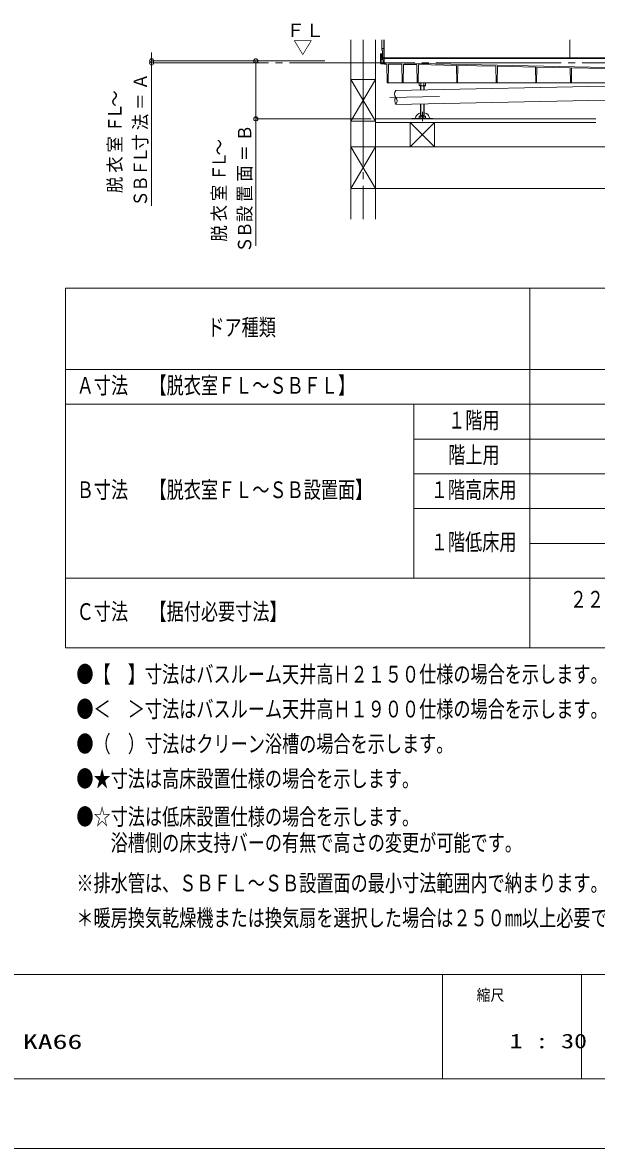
# Model space of a CAD drawing. Units: millimetres on the paper. Extents: x -305 to 305, y -152 to 152.
# Drawn here: x -56.3 to 26.1, y -148.5 to 13.2 of the extents above; entities that cross this region are included whole.
import ezdxf
from ezdxf.enums import TextEntityAlignment as Align

# ---------------------------------------------------------------- set-up
doc = ezdxf.new("R2010")
doc.units = ezdxf.units.MM
doc.linetypes.add('LONG_CHAIN', pattern=[21, 18, -1, 1, -1])
for name, color, linetype, lineweight in [('0-0_0', 7, 'Continuous', 9), ('0-1_VIEW0001', 7, 'Continuous', 9), ('0-3_1図面枠', 7, 'Continuous', 9), ('0-4_図面枠', 3, 'Continuous', 9), ('0-5_DEFPOINTS', 7, 'Continuous', 9)]:
    doc.layers.add(name, color=color, linetype=linetype, lineweight=lineweight)
doc.styles.add('ＭＳ ゴシック', font='')
doc.styles.get('ＭＳ ゴシック').set_extended_font_data('MS Gothic')

# ---------------------------------------------------------------- blocks, each defined once
blk = doc.blocks.new('_ORIGIN')
at = {"layer": '0-0_0'}
blk.add_line((0, 0), (-1, 0), dxfattribs=at)
blk.add_circle((0, 0), 0.5, dxfattribs=at)

msp = doc.modelspace()

# ---------------------------------------------------------------- linework, layer by layer
at = {"layer": '0-0_0'}
for p, q in [((-50.122, -24.925), (-50.122, -76.591)), ((-50.122, -24.925), (83.211, -24.925)), ((16.545, -24.925), (16.545, -76.591)), ((-50.122, -36.591), (83.211, -36.591)), ((-50.122, -41.591), (83.211, -41.591)), ((-0.122, -41.591), (-0.122, -66.591)), ((-0.122, -46.591), (83.211, -46.591)), ((-0.122, -51.591), (83.211, -51.591)), ((-0.122, -56.591), (83.211, -56.591)), ((16.545, -61.591), (83.211, -61.591)), ((-50.122, -66.591), (83.211, -66.591)), ((-50.122, -76.591), (83.211, -76.591)), ((3.983, -123.498), (3.983, -138.498)), ((23.983, -123.498), (23.983, -138.498))]:
    msp.add_line(p, q, dxfattribs=at)
at = {"layer": '0-1_VIEW0001'}
for p, q in [((-9.135, 10.758), (-9.135, -15.017)), ((-5.635, 10.758), (-5.635, -15.017)), ((-4.725, 10.758), (-4.725, 9.492)), ((-4.685, 10.758), (-4.685, 9.258)), ((-4.408, 10.758), (-4.408, 8.225)), ((-4.385, 10.758), (-4.385, 8.225)), ((22.282, 10.758), (22.282, 8.158)), ((-37.751, 8.325), (-37.751, 8.925)), ((-4.918, 8.758), (-4.883, 8.758)), ((-4.918, 8.758), (-4.896, 7.492)), ((-4.785, 8.758), (-4.601, 8.758)), ((-4.783, 8.66), (-4.773, 8.107)), ((-4.685, 9.492), (-4.725, 9.492)), ((-4.408, 9.492), (-4.685, 9.492)), ((-4.685, 9.258), (-4.601, 9.258)), ((-4.685, 8.658), (-4.685, 8.225)), ((-4.661, 8.658), (-4.685, 8.658)), ((-4.668, 8.092), (-4.448, 8.092)), ((-4.661, 8.658), (-4.661, 8.225)), ((-4.451, 8.182), (-4.618, 8.182)), ((-4.601, 8.182), (-4.618, 8.182)), ((37.282, 8.158), (-4.618, 8.158)), ((-4.601, 9.258), (-4.601, 8.158)), ((-4.451, 8.182), (-4.601, 8.182)), ((-4.385, 8.092), (39.252, 8.092)), ((-12.91, 7.725), (-37.751, 7.725)), ((-37.751, 7.425), (-37.751, 7.725)), ((-37.751, 7.425), (-37.751, -13.103)), ((-37.751, 6.825), (-37.751, 6.225)), ((-19.258, 7.725), (-22.791, 7.725)), ((-22.791, -0.008), (-22.791, 7.125)), ((-4.896, 7.492), (-4.789, 7.492)), ((-4.83, 7.374), (-4.851, 7.492)), ((-4.789, 7.492), (-4.779, 7.86)), ((-4.732, 7.292), (-4.346, 7.292)), ((-4.723, 8.058), (-4.701, 8.058)), ((-4.712, 7.925), (-4.606, 7.925)), ((-4.685, 8.075), (-4.675, 8.075)), ((-4.492, 7.498), (-4.507, 7.829)), ((-4.359, 7.515), (-4.382, 8.028)), ((-4.201, 7.418), (-4.261, 7.419)), ((-4.259, 7.275), (-3.985, 7.275)), ((-4.201, 7.445), (-4.201, 7.418)), ((-3.717, 7.435), (-4.201, 7.445)), ((-3.938, 4.592), (-3.985, 7.275)), ((-3.811, 4.592), (-3.764, 7.276)), ((-1.827, 7.235), (-3.764, 7.276)), ((32.984, 6.668), (-3.717, 7.435)), ((-1.781, 4.592), (-1.827, 7.235)), ((-1.655, 4.592), (-1.608, 7.231)), ((0.34, 7.19), (-1.608, 7.231)), ((0.385, 4.592), (0.34, 7.19)), ((0.512, 4.592), (0.557, 7.186)), ((6.009, 7.072), (0.557, 7.186)), ((6.052, 4.592), (6.009, 7.072)), ((6.179, 4.592), (6.222, 7.067)), ((11.678, 6.953), (6.222, 7.067)), ((11.719, 4.592), (11.678, 6.953)), ((11.845, 4.592), (11.887, 6.949)), ((17.346, 6.835), (11.887, 6.949)), ((17.385, 4.592), (17.346, 6.835)), ((17.512, 4.592), (17.551, 6.831)), ((22.348, 6.73), (17.551, 6.831)), ((22.385, 4.592), (22.348, 6.73)), ((22.512, 4.592), (22.549, 6.726)), ((27.35, 6.626), (22.549, 6.726)), ((-9.135, 5.058), (-5.635, 5.058)), ((-9.135, -0.942), (-5.635, 5.058)), ((-5.635, -0.942), (-9.135, 5.058)), ((32.529, 4.592), (-3.938, 4.592)), ((30.995, 4.171), (-2.718, 3.484)), ((0.654, 4.592), (0.654, 4.204)), ((0.732, 4.158), (0.654, 4.204)), ((0.732, 4.158), (1.499, 4.158)), ((0.849, 4.158), (0.849, 3.543)), ((0.885, 4.592), (0.885, 4.204)), ((0.885, 4.158), (0.885, 3.544)), ((1.345, 3.553), (1.345, 4.158)), ((1.346, 4.592), (1.346, 4.204)), ((1.382, 3.554), (1.382, 4.158)), ((1.577, 4.204), (1.499, 4.158)), ((1.577, 4.592), (1.577, 4.204)), ((31.036, 2.171), (-2.677, 1.485)), ((0.849, 1.543), (0.849, -0.198)), ((0.885, 1.544), (0.885, -0.135)), ((1.345, -0.135), (1.345, 1.553)), ((1.382, -0.198), (1.382, 1.554)), ((-6.258, -0.608), (-22.791, -0.608)), ((-22.791, -0.608), (-22.791, -18.847)), ((-9.134, -0.942), (-5.635, -0.942)), ((26.025, -0.608), (-5.635, -0.608)), ((26.025, -1.108), (-5.635, -1.108)), ((-0.635, -1.108), (-0.635, -4.608)), ((-0.385, -0.532), (-0.385, -0.608)), ((2.615, -0.532), (-0.385, -0.532)), ((2.615, -0.608), (-0.385, -0.608)), ((0.654, -0.486), (0.654, -0.198)), ((1.577, -0.198), (0.654, -0.198)), ((0.654, -0.486), (0.732, -0.532)), ((1.499, -0.532), (0.732, -0.532)), ((0.849, -0.198), (0.885, -0.135)), ((1.382, -0.135), (0.849, -0.135)), ((0.885, -0.486), (0.885, -0.198)), ((1.382, -0.198), (1.345, -0.135)), ((1.346, -0.486), (1.346, -0.198)), ((1.499, -0.532), (1.577, -0.486)), ((1.577, -0.486), (1.577, -0.198)), ((2.615, -0.532), (2.615, -0.608)), ((2.865, -1.108), (2.865, -4.608)), ((-5.635, -10.608), (-9.135, -4.608)), ((-9.135, -10.608), (-5.635, -4.608)), ((-9.135, -4.608), (70.199, -4.608)), ((18.032, -4.608), (14.532, -4.608)), ((-9.135, -10.608), (70.199, -10.608))]:
    msp.add_line(p, q, dxfattribs=at)
at = {"layer": '0-1_VIEW0001', "linetype": 'LONG_CHAIN'}
for p, q in [((-7.385, 10.758), (-7.385, -15.017)), ((84.041, 7.425), (-37.751, 7.425)), ((3.567, 2.612), (-3.546, 2.467)), ((1.115, 0.402), (1.115, -0.934)), ((2.865, -4.608), (-0.635, -1.108)), ((-0.635, -4.608), (2.865, -1.108))]:
    msp.add_line(p, q, dxfattribs=at)
at = {"layer": '0-1_VIEW0001'}
for points in [[(0.849, 0.245), (0.605, 0.154), (0.396, 0.009), (0.288, -0.11), (0.191, -0.285), (0.147, -0.519), (0.148, -0.532)], [(2.147, -0.532), (2.147, -0.519), (2.113, -0.311), (2.003, -0.104), (1.886, 0.02), (1.688, 0.154), (1.382, 0.259)]]:
    msp.add_lwpolyline(points, dxfattribs=at)
for centre, radius, start, end in [((-4.883, 8.658), 0.1, 1, 90), ((-4.723, 8.108), 0.05, 181, 270), ((-4.618, 8.225), 0.0667, 179.99999, 270), ((-4.668, 8.075), 0.0167, 90, 180), ((-4.618, 8.225), 0.0433, 179.99999, 270), ((-4.451, 8.225), 0.0667, 270, 0.00001), ((-4.451, 8.225), 0.0433, 270, 0.00001), ((-4.451, 8.225), 0.0433, 270.00001, 359.99999), ((-4.448, 8.025), 0.0667, 2.49999, 90), ((-4.732, 7.392), 0.1, 190, 270), ((-4.712, 7.858), 0.0667, 90, 178.5), ((-4.701, 8.075), 0.0167, 270, 0.00001), ((-4.606, 7.825), 0.1, 2.49999, 90), ((-4.259, 7.508), 0.233, 182.5, 270), ((-4.259, 7.519), 0.1, 182.5, 268.85424), ((-2.041, 2.998), 0.833, 144.29677, 218.03656), ((0.726, 4.458), 0.3, 271.20515, 301.93849), ((1.115, 4.769), 0.611, 247.78094, 292.21913), ((1.505, 4.458), 0.3, 238.06151, 268.79485), ((-2.021, 1.998), 0.833, 144.29677, 218.03656), ((-3.354, 1.971), 0.833, 324.29677, 38.03656), ((0.726, -0.232), 0.3, 271.20516, 301.93849), ((1.115, 0.079), 0.611, 247.78094, 292.21913), ((1.505, -0.232), 0.3, 238.06151, 268.79484)]:
    msp.add_arc(centre, radius, start, end, dxfattribs=at)
at = {"layer": '0-4_図面枠'}
msp.add_line((-291.017, -123.498), (108.983, -123.498), dxfattribs=at)
msp.add_lwpolyline([(-291.017, -138.498), (108.983, -138.498), (108.983, 138.502), (-291.017, 138.502)], close=True, dxfattribs=at)
at = {"layer": '0-5_DEFPOINTS'}
msp.add_line((118.983, -148.498), (-301.017, -148.498), dxfattribs=at)

# ---------------------------------------------------------------- block references
at = {"layer": '0-1_VIEW0001', "xscale": 0.6, "yscale": 0.6}
for p, rotation in [((-37.751, 7.725), 270), ((-37.751, 7.425), 90), ((-22.791, 7.725), 90), ((-22.791, -0.608), 270)]:
    msp.add_blockref('_ORIGIN', p, dxfattribs=dict(at, rotation=rotation))

# ---------------------------------------------------------------- texts
at = {"layer": '0-0_0', "color": 4, "style": 'ＭＳ ゴシック', "width": 0.75}
for s, p in [('ドア種類', (-29.758, -32.471)), ('Ａ寸法', (-48.508, -40.804)), ('【脱衣室ＦＬ～ＳＢＦＬ】', (-38.061, -40.804)), ('１階用', (4.825, -45.804)), ('階上用', (4.825, -50.804)), ('Ｂ寸法', (-48.508, -55.804)), ('【脱衣室ＦＬ～ＳＢ設置面】', (-38.061, -55.804)), ('１階高床用', (2.325, -55.804)), ('１階低床用', (2.325, -63.304)), ('\u3000２２４１【２３９１】', (19.825, -71.533)), ('Ｃ寸法', (-48.508, -73.304)), ('【据付必要寸法】', (-38.061, -73.304)), ('●【\u3000】寸法はバスルーム天井高Ｈ２１５０仕様の場合を示します。', (-48.556, -82.3)), ('●＜\u3000＞寸法はバスルーム天井高Ｈ１９００仕様の場合を示します。', (-48.556, -87.3)), ('●（\u3000）寸法はクリーン浴槽の場合を示します。', (-48.556, -92.3)), ('●★寸法は高床設置仕様の場合を示します。', (-48.556, -97.3)), ('※排水管は、ＳＢＦＬ～ＳＢ設置面の最小寸法範囲内で納まります。', (-48.556, -112.3)), ('＊暖房換気乾燥機または換気扇を選択した場合は２５０㎜以上必要です。', (-48.556, -117.3))]:
    msp.add_text(s, height=2.405, dxfattribs=at).set_placement(p, align=Align.BOTTOM_LEFT)
at = {"layer": '0-0_0', "style": 'ＭＳ ゴシック', "width": 0.75}
for s, p in [('●☆寸法は低床設置仕様の場合を示します。', (-48.556, -102.76)), ('\u3000\u3000浴槽側の床支持バーの有無で高さの変更が可能です。', (-48.556, -106.507))]:
    msp.add_text(s, height=2.405, dxfattribs=at).set_placement(p, align=Align.BOTTOM_LEFT)
at = {"layer": '0-1_VIEW0001', "style": 'ＭＳ ゴシック', "width": 1.05}
for s, p in [('ＦＬ', (-18.459, 10.581)), ('▽', (-17.425, 8.136))]:
    msp.add_text(s, height=1.921, dxfattribs=at).set_placement(p, align=Align.BOTTOM_LEFT)
at = {"layer": '0-1_VIEW0001', "style": 'ＭＳ ゴシック', "width": 0.9}
for s, p in [('Ａ', (-37.836, 3.583)), ('～', (-41.503, 1.13)), ('＝', (-37.836, 0.675)), ('Ｌ', (-41.503, -0.698)), ('法', (-37.836, -2.233)), ('Ｆ', (-41.503, -2.538)), ('室', (-41.503, -5.446)), ('寸', (-37.836, -5.141)), ('Ｂ', (-22.871, -3.802)), ('～', (-26.528, -5.847)), ('＝', (-22.871, -6.71)), ('衣', (-41.503, -8.354)), ('Ｌ', (-37.836, -6.969)), ('Ｌ', (-26.528, -7.675)), ('Ｆ', (-37.836, -8.809)), ('Ｆ', (-26.528, -9.515)), ('面', (-22.871, -9.618)), ('脱', (-41.503, -11.262)), ('Ｂ', (-37.836, -11.069)), ('室', (-26.528, -12.423)), ('置', (-22.871, -12.526)), ('Ｓ', (-37.836, -13.227)), ('衣', (-26.528, -15.331)), ('設', (-22.871, -15.434)), ('脱', (-26.528, -18.239)), ('Ｂ', (-22.871, -17.694)), ('Ｓ', (-22.871, -19.852))]:
    msp.add_text(s, height=1.921, rotation=90, dxfattribs=at).set_placement(p, align=Align.BOTTOM_LEFT)
at = {"layer": '0-3_1図面枠', "style": 'ＭＳ ゴシック'}
for s, height, width, p in [('縮尺', 1.628, 0.9, (8.896, -127.769)), ('KA66', 2.092, 1.5, (-56.239, -134.836)), ('1 : 30', 2.092, 1.3, (13.65, -134.737))]:
    msp.add_text(s, height=height, dxfattribs=dict(at, width=width)).set_placement(p, align=Align.BOTTOM_LEFT)

doc.saveas('drawing.dxf')
